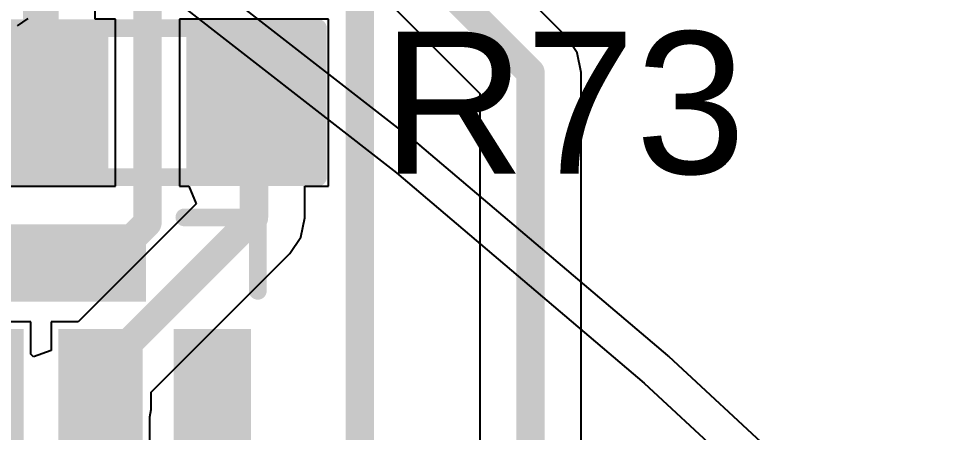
# Model space of a CAD drawing. Header units: inches. Extents: x -2.7 to 10.9, y -2.9 to 7.4.
# Drawn here: x 1.5479 to 1.8108, y 1.5537 to 1.6701 of the extents above; entities that cross this region are included whole.
import ezdxf

# ---------------------------------------------------------------- set-up
doc = ezdxf.new("R2010")
doc.units = ezdxf.units.IN
doc.header["$MEASUREMENT"] = 0
for name, color, linetype in [('Board Outline', 216, 'Continuous'), ('Bottom Layer', 5, 'Continuous'), ('Layer 3', 76, 'Continuous'), ('Top Layer', 1, 'Continuous'), ('Top Overlay', 2, 'Continuous'), ('Top Paste', 8, 'Continuous'), ('Top Solder', 216, 'Continuous')]:
    doc.layers.add(name, color=color, linetype=linetype)
doc.styles.add('Arial', font='', dxfattribs={"height": 0.2})
doc.styles.get('Arial').set_extended_font_data('Arial')

# ---------------------------------------------------------------- blocks, each defined once
blk = doc.blocks.new('MP34DT06JTR_46')
at = {"layer": 'Top Layer'}
for points in [[(-0.02559, 0.0748), (0.02559, 0.0748), (0.02559, 0.06102), (-0.02559, 0.06102)], [(-0.05512, 0.04528), (-0.04134, 0.04528), (-0.04134, -0.04528), (-0.05512, -0.04528)], [(-0.02461, 0.04528), (-0.00886, 0.04528), (-0.00886, 0.00787), (-0.02461, 0.00787)], [(0.00886, 0.04528), (0.02461, 0.04528), (0.02461, 0.00787), (0.00886, 0.00787)], [(0.04134, 0.04528), (0.05512, 0.04528), (0.05512, -0.04528), (0.04134, -0.04528)], [(-0.02461, -0.00787), (-0.00886, -0.00787), (-0.00886, -0.04528), (-0.02461, -0.04528)], [(0.00886, -0.00787), (0.02461, -0.00787), (0.02461, -0.04528), (0.00886, -0.04528)], [(-0.02559, -0.06102), (0.02559, -0.06102), (0.02559, -0.0748), (-0.02559, -0.0748)]]:
    blk.add_hatch(color=1, dxfattribs=at).paths.add_polyline_path(points)
at = {"layer": 'Top Paste'}
for points in [[(-0.02559, 0.0748), (0.02559, 0.0748), (0.02559, 0.06102), (-0.02559, 0.06102)], [(-0.05512, 0.04528), (-0.04134, 0.04528), (-0.04134, -0.04528), (-0.05512, -0.04528)], [(-0.02461, 0.04528), (-0.00886, 0.04528), (-0.00886, 0.00787), (-0.02461, 0.00787)], [(0.00886, 0.04528), (0.02461, 0.04528), (0.02461, 0.00787), (0.00886, 0.00787)], [(0.04134, 0.04528), (0.05512, 0.04528), (0.05512, -0.04528), (0.04134, -0.04528)], [(-0.02461, -0.00787), (-0.00886, -0.00787), (-0.00886, -0.04528), (-0.02461, -0.04528)], [(0.00886, -0.00787), (0.02461, -0.00787), (0.02461, -0.04528), (0.00886, -0.04528)], [(-0.02559, -0.06102), (0.02559, -0.06102), (0.02559, -0.0748), (-0.02559, -0.0748)]]:
    blk.add_hatch(color=8, dxfattribs=at).paths.add_polyline_path(points)
at = {"layer": 'Top Solder'}
for points in [[(-0.02959, 0.0788), (0.02959, 0.0788), (0.02959, 0.05702), (-0.02959, 0.05702)], [(-0.05912, 0.04928), (-0.03734, 0.04928), (-0.03734, -0.04928), (-0.05912, -0.04928)], [(-0.02861, 0.04928), (-0.00486, 0.04928), (-0.00486, 0.00387), (-0.02861, 0.00387)], [(0.00486, 0.04928), (0.02861, 0.04928), (0.02861, 0.00387), (0.00486, 0.00387)], [(0.03734, 0.04928), (0.05912, 0.04928), (0.05912, -0.04928), (0.03734, -0.04928)], [(-0.02861, -0.00387), (-0.00486, -0.00387), (-0.00486, -0.04928), (-0.02861, -0.04928)], [(0.00486, -0.00387), (0.02861, -0.00387), (0.02861, -0.04928), (0.00486, -0.04928)], [(-0.02959, -0.05702), (0.02959, -0.05702), (0.02959, -0.0788), (-0.02959, -0.0788)]]:
    blk.add_hatch(color=216, dxfattribs=at).paths.add_polyline_path(points)
at = {"layer": 'Top Overlay'}
for points in [[(-0.06102, 0.08071, 0.005, 0.005, 0), (-0.04035, 0.08071, 0.005, 0.005, 0)], [(-0.06102, 0.06004, 0.005, 0.005, 0), (-0.06102, 0.08071, 0.005, 0.005, 0)], [(0.04035, 0.08071, 0.005, 0.005, 0), (0.06102, 0.08071, 0.005, 0.005, 0)], [(0.06102, 0.06004, 0.005, 0.005, 0), (0.06102, 0.08071, 0.005, 0.005, 0)], [(0.06336, -0.03394, 0.005, 0.005, 0), (0.06836, -0.02894, 0.005, 0.005, 0)], [(0.06836, -0.03894, 0.005, 0.005, 0), (0.06836, -0.02894, 0.005, 0.005, 0)], [(0.06336, -0.03394, 0.005, 0.005, 0), (0.06836, -0.03894, 0.005, 0.005, 0)], [(-0.06102, -0.08071, 0.005, 0.005, 0), (-0.06102, -0.06004, 0.005, 0.005, 0)], [(0.06102, -0.08071, 0.005, 0.005, 0), (0.06102, -0.06004, 0.005, 0.005, 0)], [(-0.06102, -0.08071, 0.005, 0.005, 0), (-0.04035, -0.08071, 0.005, 0.005, 0)], [(0.04035, -0.08071, 0.005, 0.005, 0), (0.06102, -0.08071, 0.005, 0.005, 0)]]:
    blk.add_lwpolyline(points, format="xyseb", dxfattribs=at)
for points in [[(-0.06227, 0.08071, 0.0025, 0.0025, 1), (-0.05977, 0.08071, 0.0025, 0.0025, 1)], [(-0.06227, 0.08071, 0.0025, 0.0025, 1), (-0.05977, 0.08071, 0.0025, 0.0025, 1)], [(-0.0416, 0.08071, 0.0025, 0.0025, 1), (-0.0391, 0.08071, 0.0025, 0.0025, 1)], [(0.0391, 0.08071, 0.0025, 0.0025, 1), (0.0416, 0.08071, 0.0025, 0.0025, 1)], [(0.05977, 0.08071, 0.0025, 0.0025, 1), (0.06227, 0.08071, 0.0025, 0.0025, 1)], [(0.05977, 0.08071, 0.0025, 0.0025, 1), (0.06227, 0.08071, 0.0025, 0.0025, 1)], [(-0.06227, 0.06004, 0.0025, 0.0025, 1), (-0.05977, 0.06004, 0.0025, 0.0025, 1)], [(0.05977, 0.06004, 0.0025, 0.0025, 1), (0.06227, 0.06004, 0.0025, 0.0025, 1)], [(0.06711, -0.02894, 0.0025, 0.0025, 1), (0.06961, -0.02894, 0.0025, 0.0025, 1)], [(0.06711, -0.02894, 0.0025, 0.0025, 1), (0.06961, -0.02894, 0.0025, 0.0025, 1)], [(0.06211, -0.03394, 0.0025, 0.0025, 1), (0.06461, -0.03394, 0.0025, 0.0025, 1)], [(0.06211, -0.03394, 0.0025, 0.0025, 1), (0.06461, -0.03394, 0.0025, 0.0025, 1)], [(0.06711, -0.03894, 0.0025, 0.0025, 1), (0.06961, -0.03894, 0.0025, 0.0025, 1)], [(0.06711, -0.03894, 0.0025, 0.0025, 1), (0.06961, -0.03894, 0.0025, 0.0025, 1)], [(-0.06227, -0.06004, 0.0025, 0.0025, 1), (-0.05977, -0.06004, 0.0025, 0.0025, 1)], [(0.05977, -0.06004, 0.0025, 0.0025, 1), (0.06227, -0.06004, 0.0025, 0.0025, 1)], [(-0.06227, -0.08071, 0.0025, 0.0025, 1), (-0.05977, -0.08071, 0.0025, 0.0025, 1)], [(-0.06227, -0.08071, 0.0025, 0.0025, 1), (-0.05977, -0.08071, 0.0025, 0.0025, 1)], [(-0.0416, -0.08071, 0.0025, 0.0025, 1), (-0.0391, -0.08071, 0.0025, 0.0025, 1)], [(0.0391, -0.08071, 0.0025, 0.0025, 1), (0.0416, -0.08071, 0.0025, 0.0025, 1)], [(0.05977, -0.08071, 0.0025, 0.0025, 1), (0.06227, -0.08071, 0.0025, 0.0025, 1)], [(0.05977, -0.08071, 0.0025, 0.0025, 1), (0.06227, -0.08071, 0.0025, 0.0025, 1)]]:
    blk.add_lwpolyline(points, format="xyseb", close=True, dxfattribs=at)
blk = doc.blocks.new('R___0603_52')
at = {"layer": 'Top Layer'}
for points in [[(-0.015, 0.0175), (-0.015, -0.0175), (-0.045, -0.0175), (-0.045, 0.0175)], [(0.045, 0.0175), (0.045, -0.0175), (0.015, -0.0175), (0.015, 0.0175)]]:
    blk.add_hatch(color=1, dxfattribs=at).paths.add_polyline_path(points)
at = {"layer": 'Top Paste'}
for points in [[(-0.015, 0.0175), (-0.015, -0.0175), (-0.045, -0.0175), (-0.045, 0.0175)], [(0.045, 0.0175), (0.045, -0.0175), (0.015, -0.0175), (0.015, 0.0175)]]:
    blk.add_hatch(color=8, dxfattribs=at).paths.add_polyline_path(points)
at = {"layer": 'Top Solder'}
for points in [[(-0.011, 0.0215), (-0.011, -0.0215), (-0.049, -0.0215), (-0.049, 0.0215)], [(0.049, 0.0215), (0.049, -0.0215), (0.011, -0.0215), (0.011, 0.0215)]]:
    blk.add_hatch(color=216, dxfattribs=at).paths.add_polyline_path(points)
at = {"layer": 'Top Overlay'}
for points in [[(0.048, 0.021, 0.005, 0.005, 0), (-0.048, 0.021, 0.005, 0.005, 0)], [(-0.048, 0.021, 0.005, 0.005, 0), (-0.048, -0.021, 0.005, 0.005, 0)], [(0.048, 0.021, 0.005, 0.005, 0), (0.048, -0.021, 0.005, 0.005, 0)], [(0.048, -0.021, 0.005, 0.005, 0), (-0.048, -0.021, 0.005, 0.005, 0)]]:
    blk.add_lwpolyline(points, format="xyseb", dxfattribs=at)
for points in [[(-0.04925, 0.021, 0.0025, 0.0025, 1), (-0.04675, 0.021, 0.0025, 0.0025, 1)], [(-0.04925, 0.021, 0.0025, 0.0025, 1), (-0.04675, 0.021, 0.0025, 0.0025, 1)], [(0.04675, 0.021, 0.0025, 0.0025, 1), (0.04925, 0.021, 0.0025, 0.0025, 1)], [(0.04675, 0.021, 0.0025, 0.0025, 1), (0.04925, 0.021, 0.0025, 0.0025, 1)], [(-0.04925, -0.021, 0.0025, 0.0025, 1), (-0.04675, -0.021, 0.0025, 0.0025, 1)], [(-0.04925, -0.021, 0.0025, 0.0025, 1), (-0.04675, -0.021, 0.0025, 0.0025, 1)], [(0.04675, -0.021, 0.0025, 0.0025, 1), (0.04925, -0.021, 0.0025, 0.0025, 1)], [(0.04675, -0.021, 0.0025, 0.0025, 1), (0.04925, -0.021, 0.0025, 0.0025, 1)]]:
    blk.add_lwpolyline(points, format="xyseb", close=True, dxfattribs=at)

msp = doc.modelspace()

# ---------------------------------------------------------------- linework, layer by layer
at = {"layer": 'Board Outline'}
msp.add_lwpolyline([(-2.49969, 1.37795, 0.005, 0.005, -0.740599), (2.8433, 0.25075, 0.005, 0.005, 0)], format="xyseb", dxfattribs=at)
at = {"layer": 'Bottom Layer'}
for p, q in [((1.7021, 1.66509), (1.66915, 1.69803)), ((1.65315, 1.67366), (1.67773, 1.64908)), ((1.54764, 1.66813), (1.55063, 1.67013)), ((1.70519, 1.66046), (1.7021, 1.66509)), ((1.7021, 1.66509), (1.7021, 1.66509)), ((1.70628, 1.65499), (1.70519, 1.66046)), ((1.70628, 1.54438), (1.70628, 1.65499)), ((1.70628, 1.65499), (1.70628, 1.65499)), ((1.67773, 1.64908), (1.67773, 1.54438))]:
    msp.add_line(p, q, dxfattribs=at)
for points in [[(1.65906, 1.68794, 0.008, 0.008, 0), (1.69201, 1.65499, 0.008, 0.008, 0)], [(1.69201, 1.53346, 0.008, 0.008, 0), (1.69201, 1.65499, 0.008, 0.008, 0)]]:
    msp.add_lwpolyline(points, format="xyseb", dxfattribs=at)
msp.add_lwpolyline([(1.69001, 1.65499, 0.004, 0.004, 1), (1.69401, 1.65499, 0.004, 0.004, 1)], format="xyseb", close=True, dxfattribs=at)
msp.add_lwpolyline([(1.69001, 1.65499, 0.004, 0.004, 1), (1.69401, 1.65499, 0.004, 0.004, 1)], format="xyseb", close=True, dxfattribs=at)
at = {"layer": 'Layer 3'}
for p, q in [((1.66054, 1.6348), (1.58829, 1.69102)), ((1.58203, 1.68297), (1.65427, 1.62675)), ((1.66068, 1.63463), (1.66054, 1.6348)), ((1.66088, 1.63452), (1.66068, 1.63463)), ((1.73064, 1.57525), (1.66088, 1.63452)), ((1.65427, 1.62675), (1.72404, 1.56748)), ((1.73078, 1.57508), (1.73064, 1.57525)), ((1.73097, 1.57496), (1.73078, 1.57508)), ((1.76455, 1.54386), (1.73097, 1.57496)), ((1.72404, 1.56748), (1.75762, 1.53638))]:
    msp.add_line(p, q, dxfattribs=at)
at = {"layer": 'Top Layer'}
for p, q in [((1.56947, 1.66996), (1.56947, 1.67832)), ((1.57517, 1.66996), (1.56947, 1.66996)), ((1.57517, 1.62296), (1.57517, 1.66996)), ((1.63517, 1.66996), (1.59317, 1.66996)), ((1.59317, 1.66996), (1.59317, 1.62296)), ((1.63517, 1.62296), (1.63517, 1.66996)), ((1.53317, 1.62296), (1.57517, 1.62296)), ((1.59317, 1.62296), (1.5958, 1.62296)), ((1.5958, 1.62296), (1.59787, 1.61796)), ((1.62845, 1.61408), (1.62845, 1.62296)), ((1.62845, 1.62296), (1.63517, 1.62296)), ((1.59787, 1.61796), (1.56465, 1.58474)), ((1.62736, 1.60862), (1.62845, 1.61408)), ((1.62427, 1.60399), (1.62736, 1.60862)), ((1.58523, 1.56495), (1.62427, 1.60399)), ((1.62427, 1.60399), (1.62427, 1.60399)), ((1.55137, 1.58474), (1.54381, 1.58474)), ((1.55137, 1.5757), (1.55137, 1.58474)), ((1.56465, 1.58474), (1.55709, 1.58474)), ((1.55709, 1.58474), (1.55709, 1.57673)), ((1.55209, 1.57487), (1.55137, 1.5757)), ((1.55709, 1.57673), (1.55209, 1.57487)), ((1.58523, 1.56004), (1.58523, 1.56495)), ((1.58483, 1.55803), (1.58523, 1.56004)), ((1.58483, 1.53659), (1.58483, 1.55803))]:
    msp.add_line(p, q, dxfattribs=at)
for points in [[(1.55417, 1.64646, 0.01, 0.01, 0), (1.55417, 1.68794, 0.01, 0.01, 0)], [(1.58417, 1.61262, 0.008, 0.008, 0), (1.58417, 1.67655, 0.008, 0.008, 0)], [(1.644, 1.54713, 0.008, 0.008, 0), (1.644, 1.677, 0.008, 0.008, 0)], [(1.61417, 1.61408, 0.008, 0.008, 0), (1.61417, 1.64646, 0.008, 0.008, 0)], [(1.57096, 1.57087, 0.008, 0.008, 0), (1.61417, 1.61408, 0.008, 0.008, 0)], [(1.57293, 1.60138, 0.008, 0.008, 0), (1.58417, 1.61262, 0.008, 0.008, 0)], [(1.55423, 1.60138, 0.01, 0.01, 0), (1.57293, 1.60138, 0.01, 0.01, 0)], [(1.57096, 1.56004, 0.008, 0.008, 0), (1.57096, 1.57087, 0.008, 0.008, 0)]]:
    msp.add_lwpolyline(points, format="xyseb", dxfattribs=at)
for points in [[(1.55167, 1.64646, 0.005, 0.005, 1), (1.55667, 1.64646, 0.005, 0.005, 1)], [(1.61217, 1.64646, 0.004, 0.004, 1), (1.61617, 1.64646, 0.004, 0.004, 1)], [(1.58217, 1.61262, 0.004, 0.004, 1), (1.58617, 1.61262, 0.004, 0.004, 1)], [(1.58217, 1.61262, 0.004, 0.004, 1), (1.58617, 1.61262, 0.004, 0.004, 1)], [(1.61217, 1.61408, 0.004, 0.004, 1), (1.61617, 1.61408, 0.004, 0.004, 1)], [(1.61217, 1.61408, 0.004, 0.004, 1), (1.61617, 1.61408, 0.004, 0.004, 1)], [(1.55173, 1.60138, 0.005, 0.005, 1), (1.55673, 1.60138, 0.005, 0.005, 1)], [(1.57043, 1.60138, 0.005, 0.005, 1), (1.57543, 1.60138, 0.005, 0.005, 1)], [(1.57093, 1.60138, 0.004, 0.004, 1), (1.57493, 1.60138, 0.004, 0.004, 1)], [(1.56896, 1.57087, 0.004, 0.004, 1), (1.57296, 1.57087, 0.004, 0.004, 1)], [(1.56896, 1.57087, 0.004, 0.004, 1), (1.57296, 1.57087, 0.004, 0.004, 1)], [(1.56896, 1.56004, 0.004, 0.004, 1), (1.57296, 1.56004, 0.004, 0.004, 1)]]:
    msp.add_lwpolyline(points, format="xyseb", close=True, dxfattribs=at)

# ---------------------------------------------------------------- block references
at = {"rotation": 180}
msp.add_blockref('R___0603_52', (1.58417, 1.64646), dxfattribs=at)
msp.add_blockref('MP34DT06JTR_46', (1.55423, 1.53346))

# ---------------------------------------------------------------- texts
at = {"layer": 'Top Overlay', "style": 'Arial'}
msp.add_text('R73', height=0.04, dxfattribs=at).set_placement((1.65014, 1.62647))

doc.saveas('drawing.dxf')
